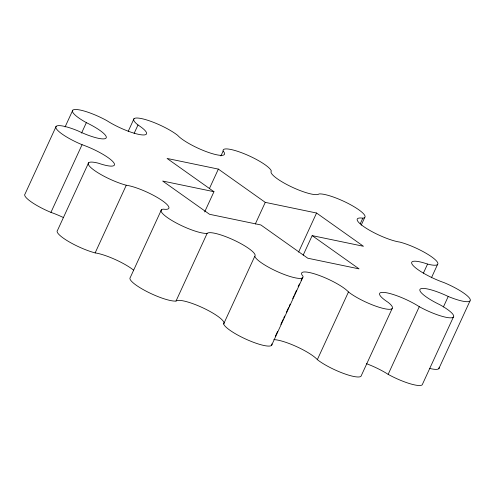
<?xml version="1.0" encoding="UTF-8"?>
<svg xmlns="http://www.w3.org/2000/svg" width="495" height="495" viewBox="0 0 495 495"><rect width="100%" height="100%" fill="white"/><g stroke="black" fill="none" stroke-linecap="round" stroke-linejoin="round"><path stroke-width="0.74" d="M56.164 126.33L25.035 194.009A26.507 5.513 24.7 0 0 50.935 212.374A26.507 5.513 24.7 0 1 63.41 217.546M65.08 126.943L72.784 110.199M81.539 133.106L86.353 122.642A26.507 5.513 24.7 0 1 74.689 109.525A26.507 5.513 24.7 0 1 106.852 120.638A26.507 5.513 24.7 0 0 140.939 134.77A26.507 5.513 24.7 0 0 137.994 124.975A26.507 5.513 24.7 0 1 143.971 119.171A26.507 5.513 24.7 0 1 177.662 135.358A26.507 5.513 24.7 0 0 208.649 152.491A26.507 5.513 24.7 0 0 223.146 151.074A26.507 5.513 24.7 0 1 245.167 154.137A26.507 5.513 24.7 0 1 271.353 171.053A26.507 5.513 24.7 0 0 290.942 186.603A26.507 5.513 24.7 0 0 318.99 193.941A26.507 5.513 24.7 0 1 351.159 205.054A26.507 5.513 24.7 0 1 362.823 218.171A26.507 5.513 24.7 0 0 365.768 227.966A26.507 5.513 24.7 0 0 399.855 242.092A26.507 5.513 24.7 0 1 433.546 258.272A26.507 5.513 24.7 0 1 427.562 264.076L423.392 273.147M50.935 212.374L82.065 144.695A26.507 5.513 24.7 0 1 55.879 127.778A26.507 5.513 24.7 0 1 77.901 130.847A26.507 5.513 24.7 0 0 105.949 138.185A26.507 5.513 24.7 0 0 86.353 122.642M88.599 162.793L57.469 230.472A26.507 5.513 24.7 0 0 68.267 241.325A26.507 5.513 24.7 0 0 95.145 252.908A26.507 5.513 24.7 0 1 133.495 270.06M128.23 131.28L134.003 118.72M134.139 133.347L137.994 124.975M95.145 252.908L126.275 185.229A26.507 5.513 24.7 0 1 160.361 199.361A26.507 5.513 24.7 0 1 163.307 209.15A26.507 5.513 24.7 0 0 174.97 222.267A26.507 5.513 24.7 0 0 207.133 233.38A26.507 5.513 24.7 0 1 235.181 240.719A26.507 5.513 24.7 0 1 254.776 256.268A26.507 5.513 24.7 0 0 280.962 273.184A26.507 5.513 24.7 0 0 302.983 276.247A26.507 5.513 24.7 0 1 317.474 274.83A26.507 5.513 24.7 0 1 348.468 291.963A26.507 5.513 24.7 0 0 382.159 308.15A26.507 5.513 24.7 0 0 388.136 302.346A26.507 5.513 24.7 0 1 385.19 292.551A26.507 5.513 24.7 0 1 419.277 306.683A26.507 5.513 24.7 0 0 451.44 317.796A26.507 5.513 24.7 0 0 439.777 304.679A26.507 5.513 24.7 0 1 420.181 289.136A26.507 5.513 24.7 0 1 448.229 296.474A26.507 5.513 24.7 0 0 470.25 299.543A26.507 5.513 24.7 0 0 444.065 282.626A26.507 5.513 24.7 0 1 413.071 265.493A26.507 5.513 24.7 0 1 427.562 264.076M161.401 209.824L130.272 277.503A26.507 5.513 24.7 0 0 146.792 291.518A26.507 5.513 24.7 0 0 176.01 301.059A26.507 5.513 24.7 0 1 204.058 308.397A26.507 5.513 24.7 0 1 223.647 323.947A26.507 5.513 24.7 0 0 249.833 340.863A26.507 5.513 24.7 0 0 271.854 343.926M220.9 155.956L223.146 151.074M209.373 188.644L218.357 169.104L265.264 202.362L316.559 213.023L363.46 246.281L312.166 235.62L303.175 255.154M204.658 211.934L213.964 191.701L167.062 158.443L218.357 169.104M176.01 301.059L207.133 233.38M255.315 223.994L265.264 202.362M223.647 323.947L254.776 256.268M298.59 252.097L316.559 213.023M275.387 336.254L277.633 331.372M280.838 324.392L283.084 319.51M283.728 318.112L284.693 316.02M286.296 312.531L288.542 307.649M289.185 306.25L290.15 304.159M292.712 298.578L293.999 295.787M294.643 294.389L296.567 290.206M298.169 286.716L299.456 283.926M301.059 280.436L302.024 278.345M271.576 345.38L302.699 277.701M360.255 223.752L362.823 218.171M361.202 225.176L364.728 217.497M392.127 308.602L360.997 376.28A26.507 5.513 24.7 0 1 342.385 373.007A26.507 5.513 24.7 0 1 317.338 359.642L348.468 291.963M431.436 277.782L437.531 264.528M366.337 363.639A26.507 5.513 24.7 0 1 388.148 374.362L419.277 306.683M443.415 306.943L448.229 296.474M453.346 317.128L422.216 384.801A26.507 5.513 24.7 0 1 388.148 374.362M438.836 368.67L469.965 300.991M213.964 191.701L162.669 181.04L209.571 214.298L260.865 224.959L307.766 258.217L359.067 268.878L312.166 235.62M439.121 367.222A26.507 5.513 24.7 0 1 429.598 368.41M273.871 339.632A26.507 5.513 24.7 0 1 296.944 346.797A26.507 5.513 24.7 0 1 317.338 359.642M82.065 144.695A26.507 5.513 24.7 0 1 113.058 161.828A26.507 5.513 24.7 0 1 98.561 163.245A26.507 5.513 24.7 0 0 92.584 169.049A26.507 5.513 24.7 0 0 126.275 185.229"/></g></svg>
